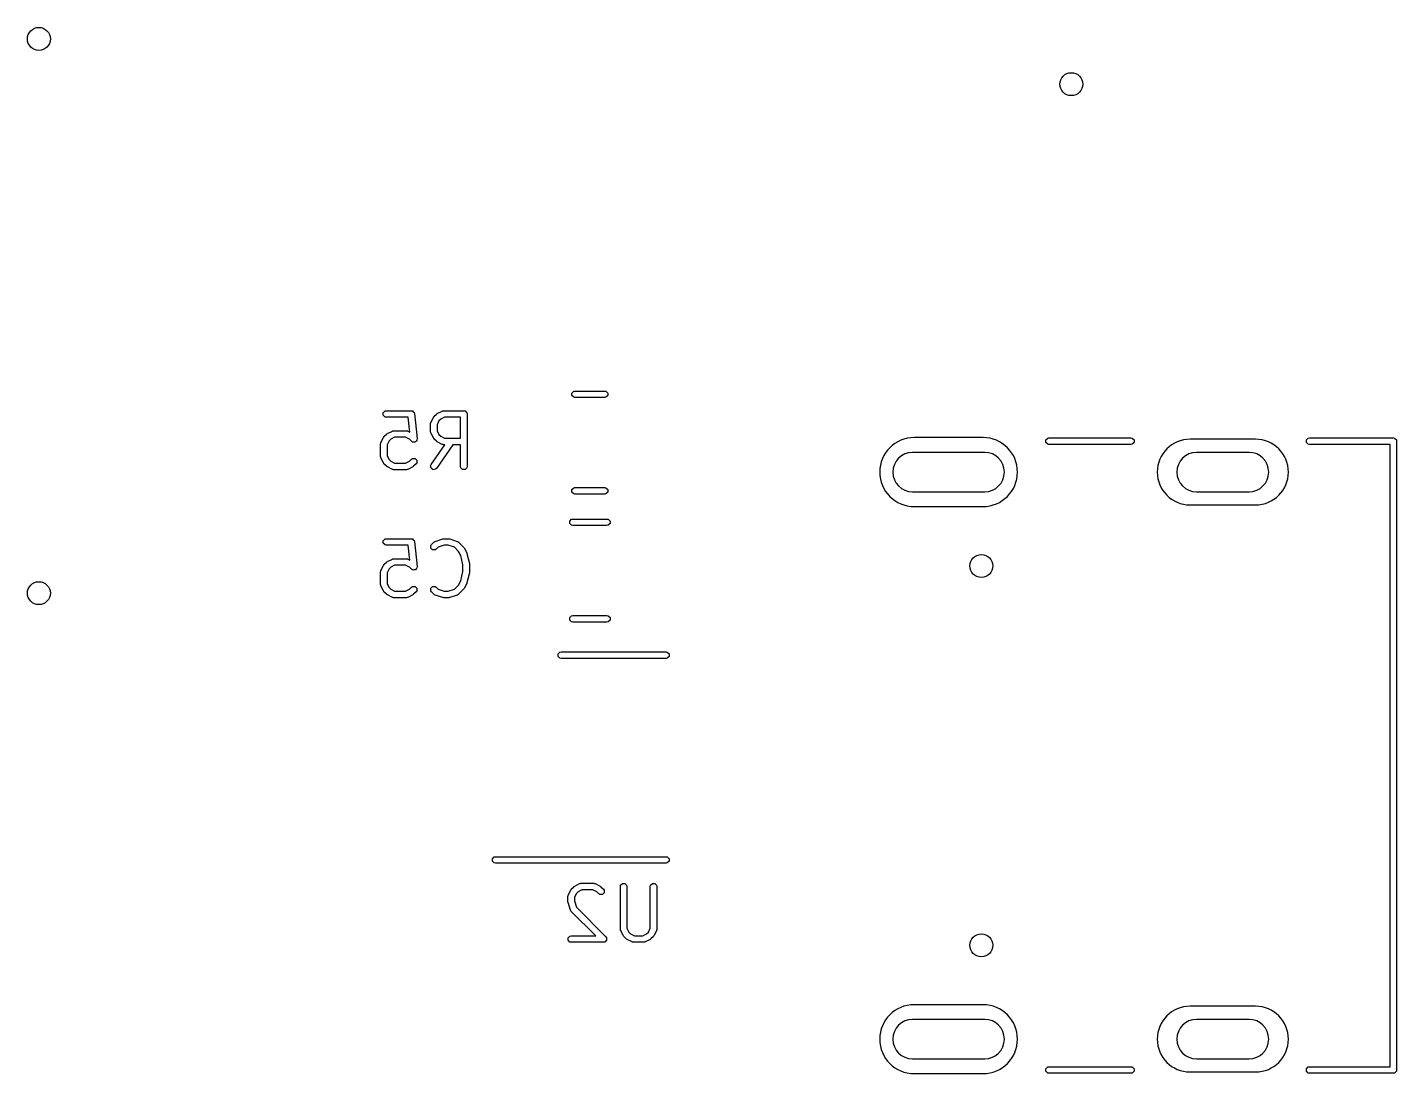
# Model space of a CAD drawing. Header units: inches. Extents: x 0.38 to 5.39, y 0.12 to 3.22.
# Drawn here: x 4.563 to 5.385, y 2.496 to 3.124 of the extents above; entities that cross this region are included whole.
import ezdxf

# ---------------------------------------------------------------- set-up
doc = ezdxf.new("R2010")
doc.units = ezdxf.units.IN
doc.header["$MEASUREMENT"] = 0
doc.layers.add('BLACK', color=250, linetype='CONTINUOUS')

msp = doc.modelspace()

# ---------------------------------------------------------------- linework, layer by layer
at = {"layer": 'BLACK', "linetype": 'CONTINUOUS'}
for p, q in [((4.89027, 2.90473), (4.89133, 2.9058)), ((4.89027, 2.90322), (4.89027, 2.90473)), ((4.89133, 2.90216), (4.89027, 2.90322)), ((4.89133, 2.9058), (4.89208, 2.90594)), ((4.89208, 2.90201), (4.89133, 2.90216)), ((4.89208, 2.90594), (4.90996, 2.90594)), ((4.90996, 2.90201), (4.89208, 2.90201)), ((4.90996, 2.90594), (4.91072, 2.9058)), ((4.91072, 2.90216), (4.90996, 2.90201)), ((4.91072, 2.9058), (4.91178, 2.90473)), ((4.91178, 2.90322), (4.91072, 2.90216)), ((4.91178, 2.90473), (4.91178, 2.90322)), ((4.77704, 2.89292), (4.77811, 2.89399)), ((4.77704, 2.89142), (4.77704, 2.89292)), ((4.77811, 2.89399), (4.77886, 2.89414)), ((4.77886, 2.89414), (4.79386, 2.89414)), ((4.79386, 2.89414), (4.79433, 2.89404)), ((4.79433, 2.89404), (4.79443, 2.89405)), ((4.79443, 2.89405), (4.79447, 2.89402)), ((4.79447, 2.89402), (4.79461, 2.89399)), ((4.79461, 2.89399), (4.79508, 2.89352)), ((4.79508, 2.89352), (4.79559, 2.8931)), ((4.79559, 2.8931), (4.79563, 2.89297)), ((4.79563, 2.89297), (4.79568, 2.89292)), ((4.79568, 2.89292), (4.79568, 2.89282)), ((4.80947, 2.89243), (4.81247, 2.89393)), ((4.81247, 2.89393), (4.81257, 2.89396)), ((4.81257, 2.89396), (4.8126, 2.89399)), ((4.8126, 2.89399), (4.81291, 2.89405)), ((4.81291, 2.89405), (4.81322, 2.89413)), ((4.81322, 2.89413), (4.81326, 2.89412)), ((4.81326, 2.89412), (4.81335, 2.89414)), ((4.81335, 2.89414), (4.82535, 2.89414)), ((4.82535, 2.89414), (4.82611, 2.89399)), ((4.82611, 2.89399), (4.82717, 2.89292)), ((4.82717, 2.89292), (4.82732, 2.89217)), ((4.77811, 2.89035), (4.77704, 2.89142)), ((4.77886, 2.8902), (4.77811, 2.89035)), ((4.79208, 2.8902), (4.77886, 2.8902)), ((4.79296, 2.88132), (4.79208, 2.8902)), ((4.79568, 2.89282), (4.79582, 2.89237)), ((4.79582, 2.89237), (4.79732, 2.87737)), ((4.80539, 2.88631), (4.80548, 2.88661)), ((4.80541, 2.88627), (4.80539, 2.88631)), ((4.80539, 2.88617), (4.80541, 2.88627)), ((4.80539, 2.88167), (4.80539, 2.88617)), ((4.80548, 2.88661), (4.80554, 2.88692)), ((4.80554, 2.88692), (4.80557, 2.88696)), ((4.80557, 2.88696), (4.80559, 2.88705)), ((4.80559, 2.88705), (4.80709, 2.89005)), ((4.80709, 2.89005), (4.80729, 2.8903)), ((4.80729, 2.8903), (4.80746, 2.89056)), ((4.80746, 2.89056), (4.80896, 2.89206)), ((4.80896, 2.89206), (4.80923, 2.89224)), ((4.80923, 2.89224), (4.80947, 2.89243)), ((4.81047, 2.888), (4.80932, 2.88571)), ((4.80932, 2.88571), (4.80932, 2.88214)), ((4.81152, 2.88905), (4.81047, 2.888)), ((4.81382, 2.8902), (4.81152, 2.88905)), ((4.82338, 2.8902), (4.81382, 2.8902)), ((4.82338, 2.87764), (4.82338, 2.8902)), ((4.82732, 2.89217), (4.82732, 2.86067)), ((4.7756, 2.87505), (4.7771, 2.87805)), ((4.7771, 2.87805), (4.77729, 2.8783)), ((4.77729, 2.8783), (4.77747, 2.87856)), ((4.77747, 2.87856), (4.77897, 2.88006)), ((4.77897, 2.88006), (4.77923, 2.88024)), ((4.77923, 2.88024), (4.77948, 2.88043)), ((4.77948, 2.88043), (4.78248, 2.88193)), ((4.78153, 2.87705), (4.78048, 2.87601)), ((4.78382, 2.8782), (4.78153, 2.87705)), ((4.78248, 2.88193), (4.78257, 2.88196)), ((4.78257, 2.88196), (4.78261, 2.88199)), ((4.78261, 2.88199), (4.78291, 2.88205)), ((4.78291, 2.88205), (4.78322, 2.88213)), ((4.78322, 2.88213), (4.78326, 2.88212)), ((4.78326, 2.88212), (4.78336, 2.88214)), ((4.78336, 2.88214), (4.79086, 2.88214)), ((4.79039, 2.8782), (4.78382, 2.8782)), ((4.79269, 2.87705), (4.79039, 2.8782)), ((4.79086, 2.88214), (4.79095, 2.88212)), ((4.79095, 2.88212), (4.791, 2.88213)), ((4.791, 2.88213), (4.7913, 2.88205)), ((4.7913, 2.88205), (4.79161, 2.88199)), ((4.79161, 2.88199), (4.79164, 2.88196)), ((4.79164, 2.88196), (4.79174, 2.88193)), ((4.79174, 2.88193), (4.79296, 2.88132)), ((4.79397, 2.87578), (4.79269, 2.87705)), ((4.79724, 2.8766), (4.79718, 2.87652)), ((4.79718, 2.87652), (4.79718, 2.87642)), ((4.79732, 2.87737), (4.79724, 2.8766)), ((4.80541, 2.88157), (4.80539, 2.88167)), ((4.80539, 2.88153), (4.80541, 2.88157)), ((4.80548, 2.88123), (4.80539, 2.88153)), ((4.80554, 2.88092), (4.80548, 2.88123)), ((4.80557, 2.88089), (4.80554, 2.88092)), ((4.80559, 2.88079), (4.80557, 2.88089)), ((4.80709, 2.87779), (4.80559, 2.88079)), ((4.80729, 2.87754), (4.80709, 2.87779)), ((4.80746, 2.87728), (4.80729, 2.87754)), ((4.80896, 2.87578), (4.80746, 2.87728)), ((4.80932, 2.88214), (4.81047, 2.87984)), ((4.81047, 2.87984), (4.81152, 2.87879)), ((4.81152, 2.87879), (4.81382, 2.87764)), ((4.81382, 2.87764), (4.82338, 2.87764)), ((5.13705, 2.87799), (5.09571, 2.87799)), ((5.1748, 2.87658), (5.17586, 2.87765)), ((5.1748, 2.87507), (5.1748, 2.87658)), ((5.17586, 2.87765), (5.17661, 2.8778)), ((5.17661, 2.8778), (5.22583, 2.8778)), ((5.22583, 2.8778), (5.22658, 2.87765)), ((5.22658, 2.87765), (5.22765, 2.87658)), ((5.22765, 2.87658), (5.22765, 2.87507)), ((5.30063, 2.87701), (5.26126, 2.87701)), ((5.33109, 2.87658), (5.33216, 2.87765)), ((5.33109, 2.87507), (5.33109, 2.87658)), ((5.33216, 2.87765), (5.33291, 2.8778)), ((5.33291, 2.8778), (5.38331, 2.8778)), ((5.38331, 2.8778), (5.38406, 2.87765)), ((5.38406, 2.87765), (5.38513, 2.87658)), ((5.38513, 2.87658), (5.38528, 2.87583)), ((4.77539, 2.87417), (4.77541, 2.87427)), ((4.77539, 2.86667), (4.77539, 2.87417)), ((4.7754, 2.87431), (4.77548, 2.87462)), ((4.77541, 2.87427), (4.7754, 2.87431)), ((4.77548, 2.87462), (4.77554, 2.87493)), ((4.77554, 2.87493), (4.77557, 2.87496)), ((4.77557, 2.87496), (4.7756, 2.87505)), ((4.78048, 2.87601), (4.77933, 2.87371)), ((4.77933, 2.87371), (4.77933, 2.86714)), ((4.7946, 2.87535), (4.79397, 2.87578)), ((4.79471, 2.87535), (4.7946, 2.87535)), ((4.79479, 2.87529), (4.79471, 2.87535)), ((4.79545, 2.87535), (4.79479, 2.87529)), ((4.79611, 2.87535), (4.79545, 2.87535)), ((4.79618, 2.87543), (4.79611, 2.87535)), ((4.79629, 2.87544), (4.79618, 2.87543)), ((4.79671, 2.87595), (4.79629, 2.87544)), ((4.79718, 2.87642), (4.79671, 2.87595)), ((4.80574, 2.8618), (4.81407, 2.8737)), ((4.80923, 2.8756), (4.80896, 2.87578)), ((4.81888, 2.8737), (4.80897, 2.85954)), ((4.80947, 2.87541), (4.80923, 2.8756)), ((4.81247, 2.87391), (4.80947, 2.87541)), ((4.81257, 2.87388), (4.81247, 2.87391)), ((4.8126, 2.87385), (4.81257, 2.87388)), ((4.81291, 2.87379), (4.8126, 2.87385)), ((4.81322, 2.87371), (4.81291, 2.87379)), ((4.81326, 2.87372), (4.81322, 2.87371)), ((4.81335, 2.8737), (4.81326, 2.87372)), ((4.81407, 2.8737), (4.81335, 2.8737)), ((4.82338, 2.8737), (4.81888, 2.8737)), ((4.82338, 2.86067), (4.82338, 2.8737)), ((5.13803, 2.86913), (5.09472, 2.86913)), ((5.17586, 2.87401), (5.1748, 2.87507)), ((5.17661, 2.87386), (5.17586, 2.87401)), ((5.22583, 2.87386), (5.17661, 2.87386)), ((5.22658, 2.87401), (5.22583, 2.87386)), ((5.22765, 2.87507), (5.22658, 2.87401)), ((5.29669, 2.86913), (5.2652, 2.86913)), ((5.33216, 2.87401), (5.33109, 2.87507)), ((5.33291, 2.87386), (5.33216, 2.87401)), ((5.38134, 2.87386), (5.33291, 2.87386)), ((5.38134, 2.50063), (5.38134, 2.87386)), ((5.38528, 2.87583), (5.38528, 2.49866)), ((4.77541, 2.86658), (4.77539, 2.86667)), ((4.7754, 2.86653), (4.77541, 2.86658)), ((4.77548, 2.86623), (4.7754, 2.86653)), ((4.77554, 2.86592), (4.77548, 2.86623)), ((4.77557, 2.86589), (4.77554, 2.86592)), ((4.7756, 2.86579), (4.77557, 2.86589)), ((4.7771, 2.86279), (4.7756, 2.86579)), ((4.77729, 2.86254), (4.7771, 2.86279)), ((4.77747, 2.86228), (4.77729, 2.86254)), ((4.77897, 2.86078), (4.77747, 2.86228)), ((4.77923, 2.86061), (4.77897, 2.86078)), ((4.77948, 2.86041), (4.77923, 2.86061)), ((4.77933, 2.86714), (4.78048, 2.86484)), ((4.78248, 2.85891), (4.77948, 2.86041)), ((4.78048, 2.86484), (4.78153, 2.86379)), ((4.78153, 2.86379), (4.78382, 2.86264)), ((4.78382, 2.86264), (4.79039, 2.86264)), ((4.79039, 2.86264), (4.79269, 2.86379)), ((4.79474, 2.86041), (4.79174, 2.85891)), ((4.79269, 2.86379), (4.79397, 2.86506)), ((4.79397, 2.86506), (4.7946, 2.86549)), ((4.7946, 2.86549), (4.79611, 2.86549)), ((4.79499, 2.86061), (4.79474, 2.86041)), ((4.79525, 2.86078), (4.79499, 2.86061)), ((4.79675, 2.86228), (4.79525, 2.86078)), ((4.79611, 2.86549), (4.79718, 2.86443)), ((4.79718, 2.86292), (4.79675, 2.86228)), ((4.79718, 2.86443), (4.79718, 2.86292)), ((4.80543, 2.8611), (4.80574, 2.8618)), ((4.8057, 2.85962), (4.80543, 2.8611)), ((4.82353, 2.85992), (4.82338, 2.86067)), ((4.82732, 2.86067), (4.82717, 2.85992)), ((4.78257, 2.85889), (4.78248, 2.85891)), ((4.78261, 2.85885), (4.78257, 2.85889)), ((4.78291, 2.85879), (4.78261, 2.85885)), ((4.78322, 2.85871), (4.78291, 2.85879)), ((4.78326, 2.85872), (4.78322, 2.85871)), ((4.78336, 2.8587), (4.78326, 2.85872)), ((4.79086, 2.8587), (4.78336, 2.8587)), ((4.79095, 2.85872), (4.79086, 2.8587)), ((4.791, 2.85871), (4.79095, 2.85872)), ((4.7913, 2.85879), (4.791, 2.85871)), ((4.79161, 2.85885), (4.7913, 2.85879)), ((4.79164, 2.85889), (4.79161, 2.85885)), ((4.79174, 2.85891), (4.79164, 2.85889)), ((4.80693, 2.85875), (4.8057, 2.85962)), ((4.80841, 2.85901), (4.80693, 2.85875)), ((4.80897, 2.85954), (4.80841, 2.85901)), ((4.8246, 2.85885), (4.82353, 2.85992)), ((4.82611, 2.85885), (4.8246, 2.85885)), ((4.82717, 2.85992), (4.82611, 2.85885)), ((4.89027, 2.84686), (4.89133, 2.84792)), ((4.89027, 2.84535), (4.89027, 2.84686)), ((4.89133, 2.84428), (4.89027, 2.84535)), ((4.89133, 2.84792), (4.89208, 2.84807)), ((4.89208, 2.84413), (4.89133, 2.84428)), ((4.89208, 2.84807), (4.90996, 2.84807)), ((4.90996, 2.84413), (4.89208, 2.84413)), ((4.90996, 2.84807), (4.91072, 2.84792)), ((4.91072, 2.84428), (4.90996, 2.84413)), ((4.91072, 2.84792), (4.91178, 2.84686)), ((4.91178, 2.84535), (4.91072, 2.84428)), ((4.91178, 2.84686), (4.91178, 2.84535)), ((5.09472, 2.84551), (5.13803, 2.84551)), ((5.2652, 2.84551), (5.29669, 2.84551)), ((5.09571, 2.83665), (5.13705, 2.83665)), ((5.26126, 2.83764), (5.30063, 2.83764)), ((4.88892, 2.82796), (4.88998, 2.82902)), ((4.88892, 2.82645), (4.88892, 2.82796)), ((4.88998, 2.82902), (4.89074, 2.82917)), ((4.89074, 2.82917), (4.91131, 2.82917)), ((4.91131, 2.82917), (4.91206, 2.82902)), ((4.91206, 2.82902), (4.91313, 2.82796)), ((4.91313, 2.82796), (4.91313, 2.82645)), ((4.88998, 2.82539), (4.88892, 2.82645)), ((4.89074, 2.82524), (4.88998, 2.82539)), ((4.91131, 2.82524), (4.89074, 2.82524)), ((4.91206, 2.82539), (4.91131, 2.82524)), ((4.91313, 2.82645), (4.91206, 2.82539)), ((4.77704, 2.81615), (4.77811, 2.81722)), ((4.77704, 2.81464), (4.77704, 2.81615)), ((4.77811, 2.81358), (4.77704, 2.81464)), ((4.77811, 2.81722), (4.77886, 2.81737)), ((4.77886, 2.81343), (4.77811, 2.81358)), ((4.77886, 2.81737), (4.79386, 2.81737)), ((4.79208, 2.81343), (4.77886, 2.81343)), ((4.79296, 2.80455), (4.79208, 2.81343)), ((4.79386, 2.81737), (4.79433, 2.81727)), ((4.79433, 2.81727), (4.79443, 2.81728)), ((4.79443, 2.81728), (4.79447, 2.81724)), ((4.79447, 2.81724), (4.79461, 2.81722)), ((4.79461, 2.81722), (4.79508, 2.81675)), ((4.79508, 2.81675), (4.79559, 2.81633)), ((4.79559, 2.81633), (4.79563, 2.81619)), ((4.79563, 2.81619), (4.79568, 2.81615)), ((4.79568, 2.81615), (4.79568, 2.81605)), ((4.79568, 2.81605), (4.79582, 2.81559)), ((4.79582, 2.81559), (4.79732, 2.8006)), ((4.80554, 2.81315), (4.80596, 2.81379)), ((4.80554, 2.81164), (4.80554, 2.81315)), ((4.8066, 2.81058), (4.80554, 2.81164)), ((4.80596, 2.81379), (4.80746, 2.81529)), ((4.80746, 2.81529), (4.80755, 2.81534)), ((4.80755, 2.81534), (4.80757, 2.81539)), ((4.80757, 2.81539), (4.80784, 2.81554)), ((4.80784, 2.81554), (4.8081, 2.81572)), ((4.8081, 2.81572), (4.80815, 2.81572)), ((4.80875, 2.81101), (4.80811, 2.81058)), ((4.80815, 2.81572), (4.80823, 2.81577)), ((4.80823, 2.81577), (4.81273, 2.81727)), ((4.80992, 2.81218), (4.80875, 2.81101)), ((4.81367, 2.81343), (4.80992, 2.81218)), ((4.81273, 2.81727), (4.81305, 2.8173)), ((4.81305, 2.8173), (4.81335, 2.81737)), ((4.81335, 2.81737), (4.81635, 2.81737)), ((4.81604, 2.81343), (4.81367, 2.81343)), ((4.81979, 2.81218), (4.81604, 2.81343)), ((4.81635, 2.81737), (4.81666, 2.8173)), ((4.81666, 2.8173), (4.81698, 2.81727)), ((4.81698, 2.81727), (4.82148, 2.81577)), ((4.82224, 2.80973), (4.81979, 2.81218)), ((4.82148, 2.81577), (4.82156, 2.81572)), ((4.82156, 2.81572), (4.82161, 2.81572)), ((4.82161, 2.81572), (4.82187, 2.81554)), ((4.82187, 2.81554), (4.82214, 2.81539)), ((4.82214, 2.81539), (4.82216, 2.81534)), ((4.82216, 2.81534), (4.82225, 2.81529)), ((4.82225, 2.81529), (4.82525, 2.81229)), ((4.82525, 2.81229), (4.82542, 2.81203)), ((4.82542, 2.81203), (4.82561, 2.81178)), ((4.82561, 2.81178), (4.82711, 2.80878)), ((4.77747, 2.80179), (4.77897, 2.80329)), ((4.77897, 2.80329), (4.77923, 2.80347)), ((4.77923, 2.80347), (4.77948, 2.80366)), ((4.77948, 2.80366), (4.78248, 2.80516)), ((4.78248, 2.80516), (4.78257, 2.80519)), ((4.78257, 2.80519), (4.78261, 2.80522)), ((4.78261, 2.80522), (4.78291, 2.80528)), ((4.78291, 2.80528), (4.78322, 2.80536)), ((4.78322, 2.80536), (4.78326, 2.80535)), ((4.78326, 2.80535), (4.78336, 2.80537)), ((4.78336, 2.80537), (4.79086, 2.80537)), ((4.79086, 2.80537), (4.79095, 2.80535)), ((4.79095, 2.80535), (4.791, 2.80536)), ((4.791, 2.80536), (4.7913, 2.80528)), ((4.7913, 2.80528), (4.79161, 2.80522)), ((4.79161, 2.80522), (4.79164, 2.80519)), ((4.79164, 2.80519), (4.79174, 2.80516)), ((4.79174, 2.80516), (4.79296, 2.80455)), ((4.80811, 2.81058), (4.8066, 2.81058)), ((4.8235, 2.80721), (4.82224, 2.80973)), ((4.82488, 2.80166), (4.8235, 2.80721)), ((4.82711, 2.80878), (4.82717, 2.80857)), ((4.82717, 2.80857), (4.82726, 2.80838)), ((4.82726, 2.80838), (4.82876, 2.80238)), ((4.77539, 2.7974), (4.77541, 2.7975)), ((4.77539, 2.7899), (4.77539, 2.7974)), ((4.7754, 2.79754), (4.77548, 2.79784)), ((4.77541, 2.7975), (4.7754, 2.79754)), ((4.77548, 2.79784), (4.77554, 2.79815)), ((4.77554, 2.79815), (4.77557, 2.79819)), ((4.77557, 2.79819), (4.7756, 2.79828)), ((4.7756, 2.79828), (4.7771, 2.80128)), ((4.7771, 2.80128), (4.77729, 2.80153)), ((4.77729, 2.80153), (4.77747, 2.80179)), ((4.78048, 2.79923), (4.77933, 2.79694)), ((4.77933, 2.79694), (4.77933, 2.79037)), ((4.78153, 2.80028), (4.78048, 2.79923)), ((4.78382, 2.80143), (4.78153, 2.80028)), ((4.79039, 2.80143), (4.78382, 2.80143)), ((4.79269, 2.80028), (4.79039, 2.80143)), ((4.79397, 2.79901), (4.79269, 2.80028)), ((4.7946, 2.79858), (4.79397, 2.79901)), ((4.79471, 2.79858), (4.7946, 2.79858)), ((4.79479, 2.79852), (4.79471, 2.79858)), ((4.79545, 2.79858), (4.79479, 2.79852)), ((4.79611, 2.79858), (4.79545, 2.79858)), ((4.79618, 2.79865), (4.79611, 2.79858)), ((4.79629, 2.79867), (4.79618, 2.79865)), ((4.79671, 2.79918), (4.79629, 2.79867)), ((4.79718, 2.79965), (4.79671, 2.79918)), ((4.79724, 2.79983), (4.79718, 2.79975)), ((4.79718, 2.79975), (4.79718, 2.79965)), ((4.79732, 2.8006), (4.79724, 2.79983)), ((4.8235, 2.79209), (4.82488, 2.79764)), ((4.82488, 2.79764), (4.82488, 2.80166)), ((4.82876, 2.79692), (4.82726, 2.79092)), ((4.82876, 2.80238), (4.82877, 2.80214)), ((4.82877, 2.79716), (4.82876, 2.79692)), ((4.82877, 2.80214), (4.82882, 2.8019)), ((4.82882, 2.7974), (4.82877, 2.79716)), ((4.82882, 2.8019), (4.82882, 2.7974)), ((4.77541, 2.7898), (4.77539, 2.7899)), ((4.7754, 2.78976), (4.77541, 2.7898)), ((4.77548, 2.78946), (4.7754, 2.78976)), ((4.77554, 2.78915), (4.77548, 2.78946)), ((4.77557, 2.78912), (4.77554, 2.78915)), ((4.7756, 2.78902), (4.77557, 2.78912)), ((4.7771, 2.78602), (4.7756, 2.78902)), ((4.77933, 2.79037), (4.78048, 2.78807)), ((4.78048, 2.78807), (4.78153, 2.78702)), ((4.78153, 2.78702), (4.78382, 2.78587)), ((4.79039, 2.78587), (4.79269, 2.78702)), ((4.79269, 2.78702), (4.79397, 2.78829)), ((4.79397, 2.78829), (4.7946, 2.78872)), ((4.7946, 2.78872), (4.79611, 2.78872)), ((4.79611, 2.78872), (4.79718, 2.78765)), ((4.79718, 2.78615), (4.79675, 2.78551)), ((4.79718, 2.78765), (4.79718, 2.78615)), ((4.80554, 2.78765), (4.8066, 2.78872)), ((4.80554, 2.78615), (4.80554, 2.78765)), ((4.80596, 2.78551), (4.80554, 2.78615)), ((4.8066, 2.78872), (4.80811, 2.78872)), ((4.80811, 2.78872), (4.80875, 2.78829)), ((4.80875, 2.78829), (4.80992, 2.78712)), ((4.80992, 2.78712), (4.81367, 2.78587)), ((4.81604, 2.78587), (4.81979, 2.78712)), ((4.81979, 2.78712), (4.82224, 2.78957)), ((4.82224, 2.78957), (4.8235, 2.79209)), ((4.82525, 2.78701), (4.82225, 2.78401)), ((4.82542, 2.78727), (4.82525, 2.78701)), ((4.82561, 2.78752), (4.82542, 2.78727)), ((4.82711, 2.79052), (4.82561, 2.78752)), ((4.82717, 2.79073), (4.82711, 2.79052)), ((4.82726, 2.79092), (4.82717, 2.79073)), ((4.77729, 2.78577), (4.7771, 2.78602)), ((4.77747, 2.78551), (4.77729, 2.78577)), ((4.77897, 2.78401), (4.77747, 2.78551)), ((4.77923, 2.78383), (4.77897, 2.78401)), ((4.77948, 2.78364), (4.77923, 2.78383)), ((4.78248, 2.78214), (4.77948, 2.78364)), ((4.78257, 2.78212), (4.78248, 2.78214)), ((4.78261, 2.78208), (4.78257, 2.78212)), ((4.78291, 2.78202), (4.78261, 2.78208)), ((4.78322, 2.78194), (4.78291, 2.78202)), ((4.78326, 2.78195), (4.78322, 2.78194)), ((4.78336, 2.78193), (4.78326, 2.78195)), ((4.79086, 2.78193), (4.78336, 2.78193)), ((4.78382, 2.78587), (4.79039, 2.78587)), ((4.79095, 2.78195), (4.79086, 2.78193)), ((4.791, 2.78194), (4.79095, 2.78195)), ((4.7913, 2.78202), (4.791, 2.78194)), ((4.79161, 2.78208), (4.7913, 2.78202)), ((4.79164, 2.78212), (4.79161, 2.78208)), ((4.79174, 2.78214), (4.79164, 2.78212)), ((4.79474, 2.78364), (4.79174, 2.78214)), ((4.79499, 2.78383), (4.79474, 2.78364)), ((4.79525, 2.78401), (4.79499, 2.78383)), ((4.79675, 2.78551), (4.79525, 2.78401)), ((4.80746, 2.78401), (4.80596, 2.78551)), ((4.80755, 2.78395), (4.80746, 2.78401)), ((4.80757, 2.78391), (4.80755, 2.78395)), ((4.80784, 2.78376), (4.80757, 2.78391)), ((4.8081, 2.78358), (4.80784, 2.78376)), ((4.80815, 2.78358), (4.8081, 2.78358)), ((4.80823, 2.78353), (4.80815, 2.78358)), ((4.81273, 2.78203), (4.80823, 2.78353)), ((4.81305, 2.78199), (4.81273, 2.78203)), ((4.81335, 2.78193), (4.81305, 2.78199)), ((4.81635, 2.78193), (4.81335, 2.78193)), ((4.81367, 2.78587), (4.81604, 2.78587)), ((4.81666, 2.78199), (4.81635, 2.78193)), ((4.81698, 2.78203), (4.81666, 2.78199)), ((4.82148, 2.78353), (4.81698, 2.78203)), ((4.82156, 2.78358), (4.82148, 2.78353)), ((4.82161, 2.78358), (4.82156, 2.78358)), ((4.82187, 2.78376), (4.82161, 2.78358)), ((4.82214, 2.78391), (4.82187, 2.78376)), ((4.82216, 2.78395), (4.82214, 2.78391)), ((4.82225, 2.78401), (4.82216, 2.78395)), ((4.88892, 2.77008), (4.88998, 2.77115)), ((4.88892, 2.76858), (4.88892, 2.77008)), ((4.88998, 2.77115), (4.89074, 2.7713)), ((4.89074, 2.7713), (4.91131, 2.7713)), ((4.91131, 2.7713), (4.91206, 2.77115)), ((4.91206, 2.77115), (4.91313, 2.77008)), ((4.91313, 2.77008), (4.91313, 2.76858)), ((4.88998, 2.76751), (4.88892, 2.76858)), ((4.89074, 2.76736), (4.88998, 2.76751)), ((4.91131, 2.76736), (4.89074, 2.76736)), ((4.91206, 2.76751), (4.91131, 2.76736)), ((4.91313, 2.76858), (4.91206, 2.76751)), ((4.88198, 2.74823), (4.88305, 2.7493)), ((4.88198, 2.74673), (4.88198, 2.74823)), ((4.88305, 2.74566), (4.88198, 2.74673)), ((4.88305, 2.7493), (4.8838, 2.74945)), ((4.8838, 2.74551), (4.88305, 2.74566)), ((4.8838, 2.74945), (4.9153, 2.74945)), ((4.9153, 2.74551), (4.8838, 2.74551)), ((4.9153, 2.74945), (4.94679, 2.74945)), ((4.94679, 2.74551), (4.9153, 2.74551)), ((4.94679, 2.74945), (4.94754, 2.7493)), ((4.94754, 2.74566), (4.94679, 2.74551)), ((4.94754, 2.7493), (4.94861, 2.74823)), ((4.94861, 2.74673), (4.94754, 2.74566)), ((4.94861, 2.74823), (4.94861, 2.74673)), ((4.84261, 2.6254), (4.84368, 2.62646)), ((4.84261, 2.62389), (4.84261, 2.6254)), ((4.84368, 2.62283), (4.84261, 2.62389)), ((4.84368, 2.62646), (4.84443, 2.62661)), ((4.84443, 2.62268), (4.84368, 2.62283)), ((4.84443, 2.62661), (4.9153, 2.62661)), ((4.9153, 2.62268), (4.84443, 2.62268)), ((4.9153, 2.62661), (4.94679, 2.62661)), ((4.94679, 2.62268), (4.9153, 2.62268)), ((4.94679, 2.62661), (4.94754, 2.62646)), ((4.94754, 2.62283), (4.94679, 2.62268)), ((4.94754, 2.62646), (4.94861, 2.6254)), ((4.94861, 2.62389), (4.94754, 2.62283)), ((4.94861, 2.6254), (4.94861, 2.62389)), ((4.88804, 2.60359), (4.88954, 2.60659)), ((4.88954, 2.60659), (4.88973, 2.60683)), ((4.88973, 2.60683), (4.88991, 2.6071)), ((4.88991, 2.6071), (4.89141, 2.6086)), ((4.89141, 2.6086), (4.89167, 2.60877)), ((4.89167, 2.60877), (4.89192, 2.60897)), ((4.89192, 2.60897), (4.89492, 2.61047)), ((4.89396, 2.60559), (4.89292, 2.60454)), ((4.89626, 2.60674), (4.89396, 2.60559)), ((4.89492, 2.61047), (4.89501, 2.61049)), ((4.89501, 2.61049), (4.89504, 2.61052)), ((4.89504, 2.61052), (4.89535, 2.61059)), ((4.89535, 2.61059), (4.89566, 2.61067)), ((4.89566, 2.61067), (4.8957, 2.61065)), ((4.8957, 2.61065), (4.8958, 2.61067)), ((4.8958, 2.61067), (4.9033, 2.61067)), ((4.90283, 2.60674), (4.89626, 2.60674)), ((4.90513, 2.60559), (4.90283, 2.60674)), ((4.9033, 2.61067), (4.90339, 2.61065)), ((4.90339, 2.61065), (4.90344, 2.61067)), ((4.90344, 2.61067), (4.90374, 2.61059)), ((4.90374, 2.61059), (4.90405, 2.61052)), ((4.90405, 2.61052), (4.90408, 2.61049)), ((4.90408, 2.61049), (4.90418, 2.61047)), ((4.90418, 2.61047), (4.90718, 2.60897)), ((4.9064, 2.60431), (4.90513, 2.60559)), ((4.90718, 2.60897), (4.90743, 2.60877)), ((4.90743, 2.60877), (4.90769, 2.6086)), ((4.90769, 2.6086), (4.90919, 2.6071)), ((4.90919, 2.6071), (4.90961, 2.60646)), ((4.90961, 2.60646), (4.90961, 2.60495)), ((4.91933, 2.6087), (4.91948, 2.60946)), ((4.91933, 2.58321), (4.91933, 2.6087)), ((4.91948, 2.60946), (4.92054, 2.61052)), ((4.92054, 2.61052), (4.92205, 2.61052)), ((4.92205, 2.61052), (4.92311, 2.60946)), ((4.92311, 2.60946), (4.92326, 2.6087)), ((4.92326, 2.6087), (4.92326, 2.58367)), ((4.93732, 2.6087), (4.93747, 2.60946)), ((4.93732, 2.58367), (4.93732, 2.6087)), ((4.93747, 2.60946), (4.93854, 2.61052)), ((4.93854, 2.61052), (4.94005, 2.61052)), ((4.94005, 2.61052), (4.94111, 2.60946)), ((4.94111, 2.60946), (4.94126, 2.6087)), ((4.94126, 2.6087), (4.94126, 2.58321)), ((4.88783, 2.60285), (4.88792, 2.60315)), ((4.88785, 2.6028), (4.88783, 2.60285)), ((4.88783, 2.60271), (4.88785, 2.6028)), ((4.88783, 2.59971), (4.88783, 2.60271)), ((4.88789, 2.5994), (4.88783, 2.59971)), ((4.88793, 2.59908), (4.88789, 2.5994)), ((4.88792, 2.60315), (4.88798, 2.60346)), ((4.88943, 2.59458), (4.88793, 2.59908)), ((4.88798, 2.60346), (4.88801, 2.60349)), ((4.88801, 2.60349), (4.88804, 2.60359)), ((4.89292, 2.60454), (4.89177, 2.60224)), ((4.89177, 2.60224), (4.89177, 2.60003)), ((4.89177, 2.60003), (4.89302, 2.59627)), ((4.90704, 2.60389), (4.9064, 2.60431)), ((4.90855, 2.60389), (4.90704, 2.60389)), ((4.90961, 2.60495), (4.90855, 2.60389)), ((4.88948, 2.5945), (4.88943, 2.59458)), ((4.88948, 2.59445), (4.88948, 2.5945)), ((4.88965, 2.59419), (4.88948, 2.59445)), ((4.88981, 2.59392), (4.88965, 2.59419)), ((4.88985, 2.5939), (4.88981, 2.59392)), ((4.88991, 2.59381), (4.88985, 2.5939)), ((4.90454, 2.57918), (4.88991, 2.59381)), ((4.89302, 2.59627), (4.91069, 2.5786)), ((4.91935, 2.58311), (4.91933, 2.58321)), ((4.91933, 2.58307), (4.91935, 2.58311)), ((4.91941, 2.58276), (4.91933, 2.58307)), ((4.91948, 2.58245), (4.91941, 2.58276)), ((4.91951, 2.58242), (4.91948, 2.58245)), ((4.91953, 2.58233), (4.91951, 2.58242)), ((4.92103, 2.57933), (4.91953, 2.58233)), ((4.92326, 2.58367), (4.92441, 2.58137)), ((4.92441, 2.58137), (4.92546, 2.58033)), ((4.93513, 2.58033), (4.93617, 2.58137)), ((4.93617, 2.58137), (4.93732, 2.58367)), ((4.94105, 2.58233), (4.93955, 2.57933)), ((4.94108, 2.58242), (4.94105, 2.58233)), ((4.94111, 2.58245), (4.94108, 2.58242)), ((4.94117, 2.58276), (4.94111, 2.58245)), ((4.94126, 2.58307), (4.94117, 2.58276)), ((4.94126, 2.58321), (4.94124, 2.58311)), ((4.94124, 2.58311), (4.94126, 2.58307)), ((4.88798, 2.57796), (4.88905, 2.57903)), ((4.88798, 2.57646), (4.88798, 2.57796)), ((4.88905, 2.57539), (4.88798, 2.57646)), ((4.88905, 2.57903), (4.8898, 2.57918)), ((4.8898, 2.57524), (4.88905, 2.57539)), ((4.8898, 2.57918), (4.90454, 2.57918)), ((4.9093, 2.57524), (4.8898, 2.57524)), ((4.91005, 2.57539), (4.9093, 2.57524)), ((4.91111, 2.57646), (4.91005, 2.57539)), ((4.91069, 2.5786), (4.91111, 2.57796)), ((4.91111, 2.57796), (4.91111, 2.57646)), ((4.92123, 2.57908), (4.92103, 2.57933)), ((4.9214, 2.57882), (4.92123, 2.57908)), ((4.9229, 2.57732), (4.9214, 2.57882)), ((4.92316, 2.57714), (4.9229, 2.57732)), ((4.92341, 2.57695), (4.92316, 2.57714)), ((4.92641, 2.57545), (4.92341, 2.57695)), ((4.92546, 2.58033), (4.92776, 2.57918)), ((4.92651, 2.57542), (4.92641, 2.57545)), ((4.92654, 2.57539), (4.92651, 2.57542)), ((4.92685, 2.57533), (4.92654, 2.57539)), ((4.92715, 2.57525), (4.92685, 2.57533)), ((4.9272, 2.57526), (4.92715, 2.57525)), ((4.92729, 2.57524), (4.9272, 2.57526)), ((4.93329, 2.57524), (4.92729, 2.57524)), ((4.92776, 2.57918), (4.93283, 2.57918)), ((4.93283, 2.57918), (4.93513, 2.58033)), ((4.93339, 2.57526), (4.93329, 2.57524)), ((4.93343, 2.57525), (4.93339, 2.57526)), ((4.93374, 2.57533), (4.93343, 2.57525)), ((4.93405, 2.57539), (4.93374, 2.57533)), ((4.93408, 2.57542), (4.93405, 2.57539)), ((4.93417, 2.57545), (4.93408, 2.57542)), ((4.93717, 2.57695), (4.93417, 2.57545)), ((4.93742, 2.57714), (4.93717, 2.57695)), ((4.93768, 2.57732), (4.93742, 2.57714)), ((4.93918, 2.57882), (4.93768, 2.57732)), ((4.93936, 2.57908), (4.93918, 2.57882)), ((4.93955, 2.57933), (4.93936, 2.57908)), ((5.13705, 2.53783), (5.09571, 2.53783)), ((5.30063, 2.53685), (5.26126, 2.53685)), ((5.13803, 2.52898), (5.09472, 2.52898)), ((5.29669, 2.52898), (5.2652, 2.52898)), ((5.09472, 2.50535), (5.13803, 2.50535)), ((5.1748, 2.49941), (5.17586, 2.50048)), ((5.1748, 2.49791), (5.1748, 2.49941)), ((5.17586, 2.50048), (5.17661, 2.50063)), ((5.17661, 2.50063), (5.22583, 2.50063)), ((5.22583, 2.50063), (5.22658, 2.50048)), ((5.22658, 2.50048), (5.22765, 2.49941)), ((5.22765, 2.49941), (5.22765, 2.49791)), ((5.2652, 2.50535), (5.29669, 2.50535)), ((5.33109, 2.49941), (5.33216, 2.50048)), ((5.33109, 2.49791), (5.33109, 2.49941)), ((5.33216, 2.50048), (5.33291, 2.50063)), ((5.33291, 2.50063), (5.38134, 2.50063)), ((5.38528, 2.49866), (5.38513, 2.49791)), ((5.09571, 2.4965), (5.13705, 2.4965)), ((5.17586, 2.49684), (5.1748, 2.49791)), ((5.17661, 2.49669), (5.17586, 2.49684)), ((5.22583, 2.49669), (5.17661, 2.49669)), ((5.22658, 2.49684), (5.22583, 2.49669)), ((5.22765, 2.49791), (5.22658, 2.49684)), ((5.26126, 2.49748), (5.30063, 2.49748)), ((5.33216, 2.49684), (5.33109, 2.49791)), ((5.33291, 2.49669), (5.33216, 2.49684)), ((5.38331, 2.49669), (5.33291, 2.49669)), ((5.38406, 2.49684), (5.38331, 2.49669)), ((5.38513, 2.49791), (5.38406, 2.49684))]:
    msp.add_line(p, q, dxfattribs=at)
at = {"layer": 'BLACK'}
for centre in [(4.57031, 3.11717), (4.57031, 3.11717), (5.19, 3.09), (5.19, 3.09), (5.13606, 2.80102), (5.13606, 2.80102), (4.57031, 2.78469), (4.57031, 2.78469), (5.13606, 2.57346), (5.13606, 2.57346)]:
    msp.add_circle(centre, 0.00689, dxfattribs=at)
for centre, radius, start, end in [((5.09571, 2.85732), 0.02067, 90, 270), ((5.13705, 2.85732), 0.02067, 270, 450), ((5.26126, 2.85732), 0.01969, 90, 270), ((5.30063, 2.85732), 0.01969, 270, 450), ((5.09472, 2.85732), 0.01181, 90, 270), ((5.13803, 2.85732), 0.01181, 270, 450), ((5.2652, 2.85732), 0.01181, 90, 270), ((5.29669, 2.85732), 0.01181, 270, 450), ((5.09571, 2.51717), 0.02067, 90, 270), ((5.13705, 2.51717), 0.02067, 270, 450), ((5.26126, 2.51717), 0.01969, 90, 270), ((5.30063, 2.51717), 0.01969, 270, 450), ((5.09472, 2.51717), 0.01181, 90, 270), ((5.13803, 2.51717), 0.01181, 270, 450), ((5.2652, 2.51717), 0.01181, 90, 270), ((5.29669, 2.51717), 0.01181, 270, 450)]:
    msp.add_arc(centre, radius, start, end, dxfattribs=at)

doc.saveas('drawing.dxf')
